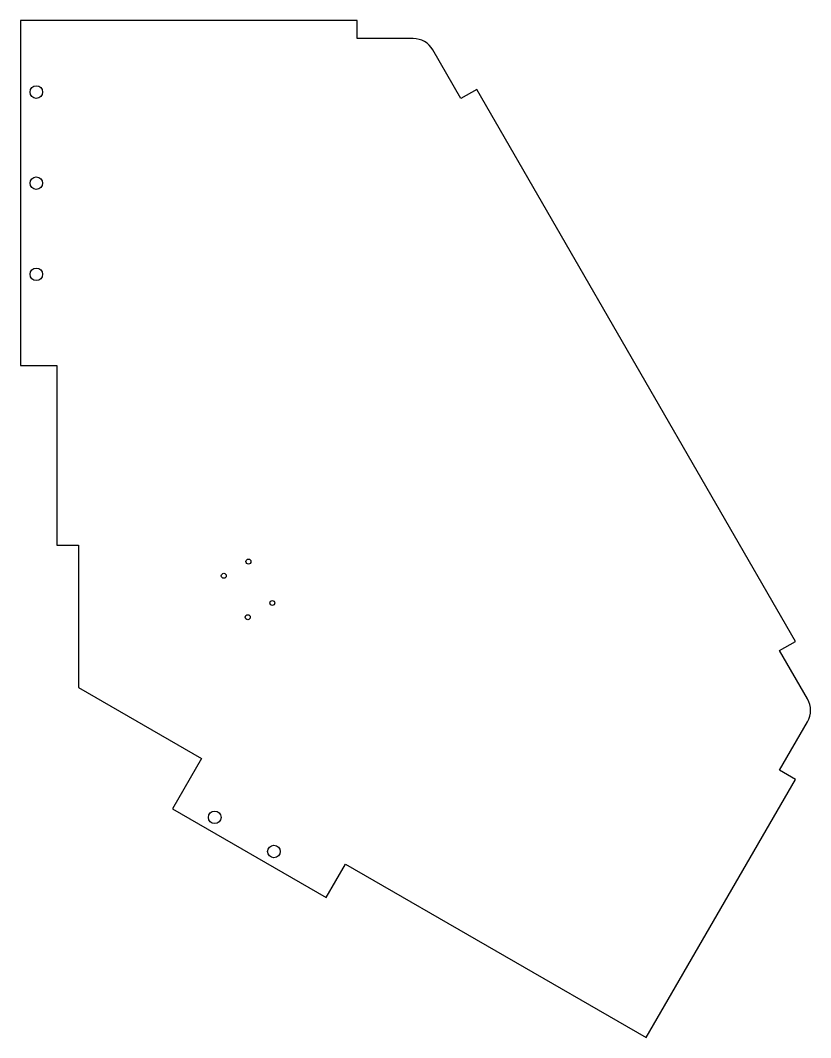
# Model space of a CAD drawing. Header units: millimetres. Extents: x -8 to 339, y -144 to 303.
import ezdxf

# ---------------------------------------------------------------- set-up
doc = ezdxf.new("R2010")
doc.units = ezdxf.units.MM

msp = doc.modelspace()

# ---------------------------------------------------------------- linework, layer by layer
msp.add_lwpolyline([(173.21, 290, 0.267949), (164.54, 295), (139.94, 295), (139.94, 303), (-8, 303), (-8, 151.5), (8, 151.5), (8, 72.5), (17.5, 72.5), (17.5, 10.1), (71.54, -21.09), (58.79, -43.18), (126.34, -82.18), (134.84, -67.46), (266.91, -143.71), (332.37, -30.31), (325.45, -26.31), (337.75, -5, 0.267949), (337.75, 5), (325.45, 26.31), (332.37, 30.31), (192.44, 272.69), (185.51, 268.69)], format="xyb", close=True)
for centre, radius in [((-1, 271.5), 2.75), ((-1, 231.5), 2.75), ((-1, 191.5), 2.75), ((92.18, 65.34), 1.1), ((81.35, 59.09), 1.1), ((102.68, 47.16), 1.1), ((91.85, 40.91), 1.1), ((77.38, -46.98), 2.75), ((103.36, -61.98), 2.75)]:
    msp.add_circle(centre, radius)

doc.saveas('drawing.dxf')
